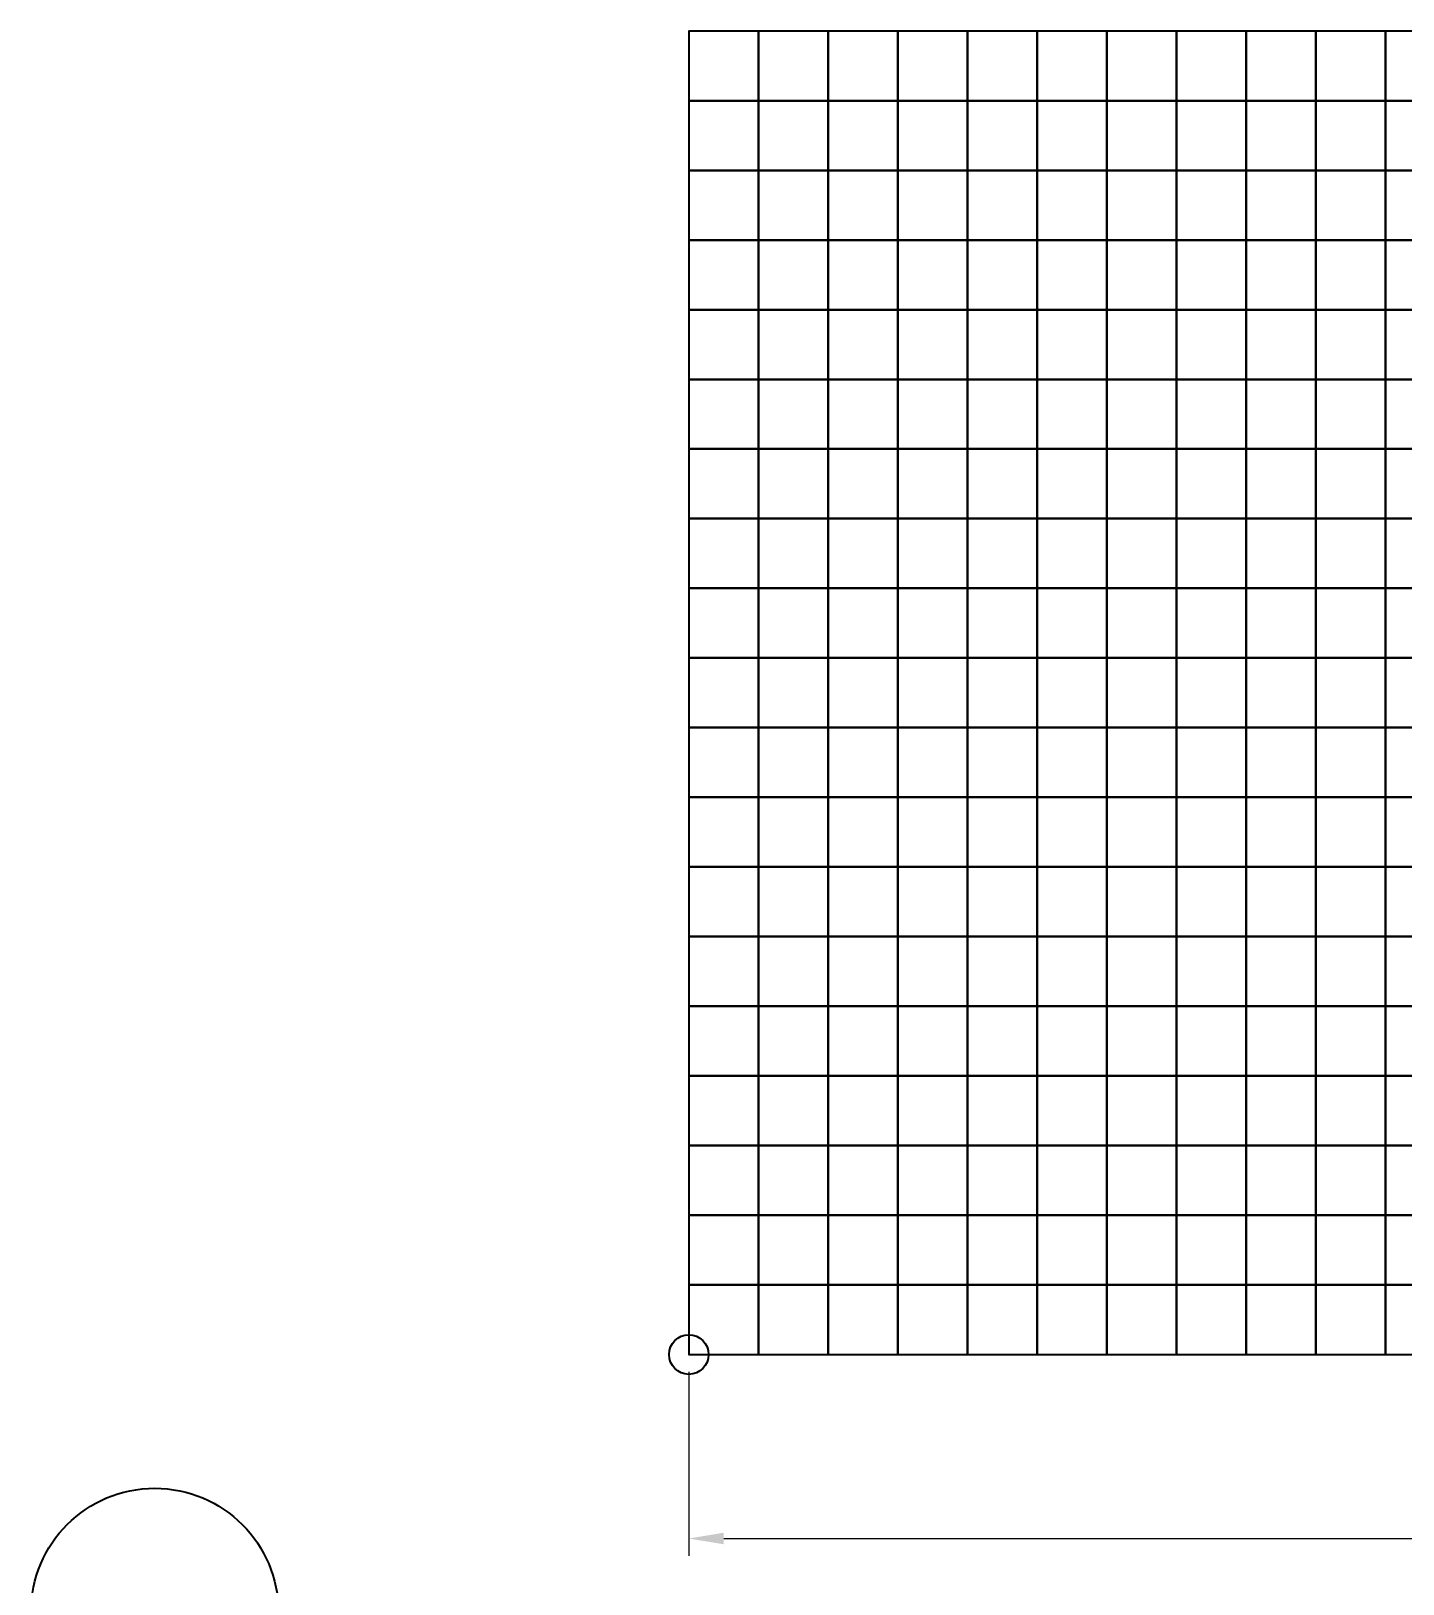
# Model space of a CAD drawing. Header units: millimetres. Extents: x -66 to 79, y -30 to 113.
# Drawn here: x 19.11 to 28.96, y 15.2 to 26.35 of the extents above; entities that cross this region are included whole.
import ezdxf

# ---------------------------------------------------------------- set-up
doc = ezdxf.new("R2010")
doc.units = ezdxf.units.MM
doc.layers.get('Defpoints').update_dxf_attribs({"color": 181})
doc.layers.add('Main_blokcs', color=3, linetype='Continuous')
doc.layers.add('Segment_lining', color=50, linetype='Continuous')
doc.styles.add('ROMANS', font='ROMANS.shx', dxfattribs={"width": 0.8})
doc.dimstyles.new('DIM_0.1', dxfattribs={"dimscale": 0.1, "dimtxt": 2.5, "dimasz": 2.5, "dimexe": 1.25, "dimexo": 1.25, "dimgap": 1.25, "dimtad": 1, "dimdec": 3, "dimzin": 11, "dimdsep": 46, "dimtxsty": 'ROMANS', "dimcen": 0, "dimclrd": 1, "dimclre": 1, "dimclrt": 7, "dimadec": 4, "dimazin": 3, "dimtfac": 1, "dimtdec": 3, "dimtofl": 0, "dimtmove": 2, "dimatfit": 3, "dimfxl": 1, "dimfrac": 2, "dimtolj": 1, "dimtzin": 11, "dimlwd": 0, "dimlwe": 0, "dimarcsym": 0})

# ---------------------------------------------------------------- blocks, each defined once
blk = doc.blocks.new('*D89')
at = {"layer": 'Defpoints', "color": 0, "transparency": 16777216}
for p in [(23.833, 16.848), (43.833, 16.848), (43.833, 15.527)]:
    blk.add_point(p, dxfattribs=at)
at = {"layer": 'Segment_lining', "color": 1, "lineweight": 0, "transparency": 16777216}
for p, q in [((23.833, 16.723), (23.833, 15.402)), ((43.833, 16.723), (43.833, 15.402)), ((24.083, 15.527), (43.583, 15.527))]:
    blk.add_line(p, q, dxfattribs=at)
at = {"layer": 'Segment_lining', "color": 1, "transparency": 16777216}
for points in [[(24.083, 15.569), (24.083, 15.486), (23.833, 15.527)], [(43.583, 15.569), (43.583, 15.486), (43.833, 15.527)]]:
    blk.add_solid(points, dxfattribs=at)
at = {"layer": 'Segment_lining', "color": 7, "transparency": 16777216, "insert": (33.833, 15.777), "char_height": 0.25, "attachment_point": 5, "style": 'ROMANS'}
blk.add_mtext('\\A1;20', dxfattribs=at)

msp = doc.modelspace()

# ---------------------------------------------------------------- linework, layer by layer
for points in [[(24.333, 26.3478), (23.833, 26.3478), (23.833, 25.8478), (24.333, 25.8478)], [(24.833, 26.3478), (24.333, 26.3478), (24.333, 25.8478), (24.833, 25.8478)], [(25.333, 26.3478), (24.833, 26.3478), (24.833, 25.8478), (25.333, 25.8478)], [(25.833, 26.3478), (25.333, 26.3478), (25.333, 25.8478), (25.833, 25.8478)], [(26.333, 26.3478), (25.833, 26.3478), (25.833, 25.8478), (26.333, 25.8478)], [(26.833, 26.3478), (26.333, 26.3478), (26.333, 25.8478), (26.833, 25.8478)], [(27.333, 26.3478), (26.833, 26.3478), (26.833, 25.8478), (27.333, 25.8478)], [(27.833, 26.3478), (27.333, 26.3478), (27.333, 25.8478), (27.833, 25.8478)], [(28.333, 26.3478), (27.833, 26.3478), (27.833, 25.8478), (28.333, 25.8478)], [(28.833, 26.3478), (28.333, 26.3478), (28.333, 25.8478), (28.833, 25.8478)], [(29.333, 26.3478), (28.833, 26.3478), (28.833, 25.8478), (29.333, 25.8478)], [(24.333, 25.8478), (23.833, 25.8478), (23.833, 25.3478), (24.333, 25.3478)], [(24.833, 25.8478), (24.333, 25.8478), (24.333, 25.3478), (24.833, 25.3478)], [(25.333, 25.8478), (24.833, 25.8478), (24.833, 25.3478), (25.333, 25.3478)], [(25.833, 25.8478), (25.333, 25.8478), (25.333, 25.3478), (25.833, 25.3478)], [(26.333, 25.8478), (25.833, 25.8478), (25.833, 25.3478), (26.333, 25.3478)], [(26.833, 25.8478), (26.333, 25.8478), (26.333, 25.3478), (26.833, 25.3478)], [(27.333, 25.8478), (26.833, 25.8478), (26.833, 25.3478), (27.333, 25.3478)], [(27.833, 25.8478), (27.333, 25.8478), (27.333, 25.3478), (27.833, 25.3478)], [(28.333, 25.8478), (27.833, 25.8478), (27.833, 25.3478), (28.333, 25.3478)], [(28.833, 25.8478), (28.333, 25.8478), (28.333, 25.3478), (28.833, 25.3478)], [(29.333, 25.8478), (28.833, 25.8478), (28.833, 25.3478), (29.333, 25.3478)], [(24.333, 25.3478), (23.833, 25.3478), (23.833, 24.8478), (24.333, 24.8478)], [(24.833, 25.3478), (24.333, 25.3478), (24.333, 24.8478), (24.833, 24.8478)], [(25.333, 25.3478), (24.833, 25.3478), (24.833, 24.8478), (25.333, 24.8478)], [(25.833, 25.3478), (25.333, 25.3478), (25.333, 24.8478), (25.833, 24.8478)], [(26.333, 25.3478), (25.833, 25.3478), (25.833, 24.8478), (26.333, 24.8478)], [(26.833, 25.3478), (26.333, 25.3478), (26.333, 24.8478), (26.833, 24.8478)], [(27.333, 25.3478), (26.833, 25.3478), (26.833, 24.8478), (27.333, 24.8478)], [(27.833, 25.3478), (27.333, 25.3478), (27.333, 24.8478), (27.833, 24.8478)], [(28.333, 25.3478), (27.833, 25.3478), (27.833, 24.8478), (28.333, 24.8478)], [(28.833, 25.3478), (28.333, 25.3478), (28.333, 24.8478), (28.833, 24.8478)], [(29.333, 25.3478), (28.833, 25.3478), (28.833, 24.8478), (29.333, 24.8478)], [(24.333, 24.8478), (23.833, 24.8478), (23.833, 24.3478), (24.333, 24.3478)], [(24.833, 24.8478), (24.333, 24.8478), (24.333, 24.3478), (24.833, 24.3478)], [(25.333, 24.8478), (24.833, 24.8478), (24.833, 24.3478), (25.333, 24.3478)], [(25.833, 24.8478), (25.333, 24.8478), (25.333, 24.3478), (25.833, 24.3478)], [(26.333, 24.8478), (25.833, 24.8478), (25.833, 24.3478), (26.333, 24.3478)], [(26.833, 24.8478), (26.333, 24.8478), (26.333, 24.3478), (26.833, 24.3478)], [(27.333, 24.8478), (26.833, 24.8478), (26.833, 24.3478), (27.333, 24.3478)], [(27.833, 24.8478), (27.333, 24.8478), (27.333, 24.3478), (27.833, 24.3478)], [(28.333, 24.8478), (27.833, 24.8478), (27.833, 24.3478), (28.333, 24.3478)], [(28.833, 24.8478), (28.333, 24.8478), (28.333, 24.3478), (28.833, 24.3478)], [(29.333, 24.8478), (28.833, 24.8478), (28.833, 24.3478), (29.333, 24.3478)], [(24.333, 24.3478), (23.833, 24.3478), (23.833, 23.8478), (24.333, 23.8478)], [(24.833, 24.3478), (24.333, 24.3478), (24.333, 23.8478), (24.833, 23.8478)], [(25.333, 24.3478), (24.833, 24.3478), (24.833, 23.8478), (25.333, 23.8478)], [(25.833, 24.3478), (25.333, 24.3478), (25.333, 23.8478), (25.833, 23.8478)], [(26.333, 24.3478), (25.833, 24.3478), (25.833, 23.8478), (26.333, 23.8478)], [(26.833, 24.3478), (26.333, 24.3478), (26.333, 23.8478), (26.833, 23.8478)], [(27.333, 24.3478), (26.833, 24.3478), (26.833, 23.8478), (27.333, 23.8478)], [(27.833, 24.3478), (27.333, 24.3478), (27.333, 23.8478), (27.833, 23.8478)], [(28.333, 24.3478), (27.833, 24.3478), (27.833, 23.8478), (28.333, 23.8478)], [(28.833, 24.3478), (28.333, 24.3478), (28.333, 23.8478), (28.833, 23.8478)], [(29.333, 24.3478), (28.833, 24.3478), (28.833, 23.8478), (29.333, 23.8478)], [(24.333, 23.8478), (23.833, 23.8478), (23.833, 23.3478), (24.333, 23.3478)], [(24.833, 23.8478), (24.333, 23.8478), (24.333, 23.3478), (24.833, 23.3478)], [(25.333, 23.8478), (24.833, 23.8478), (24.833, 23.3478), (25.333, 23.3478)], [(25.833, 23.8478), (25.333, 23.8478), (25.333, 23.3478), (25.833, 23.3478)], [(26.333, 23.8478), (25.833, 23.8478), (25.833, 23.3478), (26.333, 23.3478)], [(26.833, 23.8478), (26.333, 23.8478), (26.333, 23.3478), (26.833, 23.3478)], [(27.333, 23.8478), (26.833, 23.8478), (26.833, 23.3478), (27.333, 23.3478)], [(27.833, 23.8478), (27.333, 23.8478), (27.333, 23.3478), (27.833, 23.3478)], [(28.333, 23.8478), (27.833, 23.8478), (27.833, 23.3478), (28.333, 23.3478)], [(28.833, 23.8478), (28.333, 23.8478), (28.333, 23.3478), (28.833, 23.3478)], [(29.333, 23.8478), (28.833, 23.8478), (28.833, 23.3478), (29.333, 23.3478)], [(24.333, 23.3478), (23.833, 23.3478), (23.833, 22.8478), (24.333, 22.8478)], [(24.833, 23.3478), (24.333, 23.3478), (24.333, 22.8478), (24.833, 22.8478)], [(25.333, 23.3478), (24.833, 23.3478), (24.833, 22.8478), (25.333, 22.8478)], [(25.833, 23.3478), (25.333, 23.3478), (25.333, 22.8478), (25.833, 22.8478)], [(26.333, 23.3478), (25.833, 23.3478), (25.833, 22.8478), (26.333, 22.8478)], [(26.833, 23.3478), (26.333, 23.3478), (26.333, 22.8478), (26.833, 22.8478)], [(27.333, 23.3478), (26.833, 23.3478), (26.833, 22.8478), (27.333, 22.8478)], [(27.833, 23.3478), (27.333, 23.3478), (27.333, 22.8478), (27.833, 22.8478)], [(28.333, 23.3478), (27.833, 23.3478), (27.833, 22.8478), (28.333, 22.8478)], [(28.833, 23.3478), (28.333, 23.3478), (28.333, 22.8478), (28.833, 22.8478)], [(29.333, 23.3478), (28.833, 23.3478), (28.833, 22.8478), (29.333, 22.8478)], [(24.333, 22.8478), (23.833, 22.8478), (23.833, 22.3478), (24.333, 22.3478)], [(24.833, 22.8478), (24.333, 22.8478), (24.333, 22.3478), (24.833, 22.3478)], [(25.333, 22.8478), (24.833, 22.8478), (24.833, 22.3478), (25.333, 22.3478)], [(25.833, 22.8478), (25.333, 22.8478), (25.333, 22.3478), (25.833, 22.3478)], [(26.333, 22.8478), (25.833, 22.8478), (25.833, 22.3478), (26.333, 22.3478)], [(26.833, 22.8478), (26.333, 22.8478), (26.333, 22.3478), (26.833, 22.3478)], [(27.333, 22.8478), (26.833, 22.8478), (26.833, 22.3478), (27.333, 22.3478)], [(27.833, 22.8478), (27.333, 22.8478), (27.333, 22.3478), (27.833, 22.3478)], [(28.333, 22.8478), (27.833, 22.8478), (27.833, 22.3478), (28.333, 22.3478)], [(28.833, 22.8478), (28.333, 22.8478), (28.333, 22.3478), (28.833, 22.3478)], [(29.333, 22.8478), (28.833, 22.8478), (28.833, 22.3478), (29.333, 22.3478)], [(24.333, 22.3478), (23.833, 22.3478), (23.833, 21.8478), (24.333, 21.8478)], [(24.833, 22.3478), (24.333, 22.3478), (24.333, 21.8478), (24.833, 21.8478)], [(25.333, 22.3478), (24.833, 22.3478), (24.833, 21.8478), (25.333, 21.8478)], [(25.833, 22.3478), (25.333, 22.3478), (25.333, 21.8478), (25.833, 21.8478)], [(26.333, 22.3478), (25.833, 22.3478), (25.833, 21.8478), (26.333, 21.8478)], [(26.833, 22.3478), (26.333, 22.3478), (26.333, 21.8478), (26.833, 21.8478)], [(27.333, 22.3478), (26.833, 22.3478), (26.833, 21.8478), (27.333, 21.8478)], [(27.833, 22.3478), (27.333, 22.3478), (27.333, 21.8478), (27.833, 21.8478)], [(28.333, 22.3478), (27.833, 22.3478), (27.833, 21.8478), (28.333, 21.8478)], [(28.833, 22.3478), (28.333, 22.3478), (28.333, 21.8478), (28.833, 21.8478)], [(29.333, 22.3478), (28.833, 22.3478), (28.833, 21.8478), (29.333, 21.8478)], [(24.333, 21.8478), (23.833, 21.8478), (23.833, 21.3478), (24.333, 21.3478)], [(24.833, 21.8478), (24.333, 21.8478), (24.333, 21.3478), (24.833, 21.3478)], [(25.333, 21.8478), (24.833, 21.8478), (24.833, 21.3478), (25.333, 21.3478)], [(25.833, 21.8478), (25.333, 21.8478), (25.333, 21.3478), (25.833, 21.3478)], [(26.333, 21.8478), (25.833, 21.8478), (25.833, 21.3478), (26.333, 21.3478)], [(26.833, 21.8478), (26.333, 21.8478), (26.333, 21.3478), (26.833, 21.3478)], [(27.333, 21.8478), (26.833, 21.8478), (26.833, 21.3478), (27.333, 21.3478)], [(27.833, 21.8478), (27.333, 21.8478), (27.333, 21.3478), (27.833, 21.3478)], [(28.333, 21.8478), (27.833, 21.8478), (27.833, 21.3478), (28.333, 21.3478)], [(28.833, 21.8478), (28.333, 21.8478), (28.333, 21.3478), (28.833, 21.3478)], [(29.333, 21.8478), (28.833, 21.8478), (28.833, 21.3478), (29.333, 21.3478)], [(24.333, 21.3478), (23.833, 21.3478), (23.833, 20.8478), (24.333, 20.8478)], [(24.833, 21.3478), (24.333, 21.3478), (24.333, 20.8478), (24.833, 20.8478)], [(25.333, 21.3478), (24.833, 21.3478), (24.833, 20.8478), (25.333, 20.8478)], [(25.833, 21.3478), (25.333, 21.3478), (25.333, 20.8478), (25.833, 20.8478)], [(26.333, 21.3478), (25.833, 21.3478), (25.833, 20.8478), (26.333, 20.8478)], [(26.833, 21.3478), (26.333, 21.3478), (26.333, 20.8478), (26.833, 20.8478)], [(27.333, 21.3478), (26.833, 21.3478), (26.833, 20.8478), (27.333, 20.8478)], [(27.833, 21.3478), (27.333, 21.3478), (27.333, 20.8478), (27.833, 20.8478)], [(28.333, 21.3478), (27.833, 21.3478), (27.833, 20.8478), (28.333, 20.8478)], [(28.833, 21.3478), (28.333, 21.3478), (28.333, 20.8478), (28.833, 20.8478)], [(29.333, 21.3478), (28.833, 21.3478), (28.833, 20.8478), (29.333, 20.8478)], [(24.333, 20.8478), (23.833, 20.8478), (23.833, 20.3478), (24.333, 20.3478)], [(24.833, 20.8478), (24.333, 20.8478), (24.333, 20.3478), (24.833, 20.3478)], [(25.333, 20.8478), (24.833, 20.8478), (24.833, 20.3478), (25.333, 20.3478)], [(25.833, 20.8478), (25.333, 20.8478), (25.333, 20.3478), (25.833, 20.3478)], [(26.333, 20.8478), (25.833, 20.8478), (25.833, 20.3478), (26.333, 20.3478)], [(26.833, 20.8478), (26.333, 20.8478), (26.333, 20.3478), (26.833, 20.3478)], [(27.333, 20.8478), (26.833, 20.8478), (26.833, 20.3478), (27.333, 20.3478)], [(27.833, 20.8478), (27.333, 20.8478), (27.333, 20.3478), (27.833, 20.3478)], [(28.333, 20.8478), (27.833, 20.8478), (27.833, 20.3478), (28.333, 20.3478)], [(28.833, 20.8478), (28.333, 20.8478), (28.333, 20.3478), (28.833, 20.3478)], [(29.333, 20.8478), (28.833, 20.8478), (28.833, 20.3478), (29.333, 20.3478)], [(24.333, 20.3478), (23.833, 20.3478), (23.833, 19.8478), (24.333, 19.8478)], [(24.833, 20.3478), (24.333, 20.3478), (24.333, 19.8478), (24.833, 19.8478)], [(25.333, 20.3478), (24.833, 20.3478), (24.833, 19.8478), (25.333, 19.8478)], [(25.833, 20.3478), (25.333, 20.3478), (25.333, 19.8478), (25.833, 19.8478)], [(26.333, 20.3478), (25.833, 20.3478), (25.833, 19.8478), (26.333, 19.8478)], [(26.833, 20.3478), (26.333, 20.3478), (26.333, 19.8478), (26.833, 19.8478)], [(27.333, 20.3478), (26.833, 20.3478), (26.833, 19.8478), (27.333, 19.8478)], [(27.833, 20.3478), (27.333, 20.3478), (27.333, 19.8478), (27.833, 19.8478)], [(28.333, 20.3478), (27.833, 20.3478), (27.833, 19.8478), (28.333, 19.8478)], [(28.833, 20.3478), (28.333, 20.3478), (28.333, 19.8478), (28.833, 19.8478)], [(29.333, 20.3478), (28.833, 20.3478), (28.833, 19.8478), (29.333, 19.8478)], [(24.333, 19.8478), (23.833, 19.8478), (23.833, 19.3478), (24.333, 19.3478)], [(24.833, 19.8478), (24.333, 19.8478), (24.333, 19.3478), (24.833, 19.3478)], [(25.333, 19.8478), (24.833, 19.8478), (24.833, 19.3478), (25.333, 19.3478)], [(25.833, 19.8478), (25.333, 19.8478), (25.333, 19.3478), (25.833, 19.3478)], [(26.333, 19.8478), (25.833, 19.8478), (25.833, 19.3478), (26.333, 19.3478)], [(26.833, 19.8478), (26.333, 19.8478), (26.333, 19.3478), (26.833, 19.3478)], [(27.333, 19.8478), (26.833, 19.8478), (26.833, 19.3478), (27.333, 19.3478)], [(27.833, 19.8478), (27.333, 19.8478), (27.333, 19.3478), (27.833, 19.3478)], [(28.333, 19.8478), (27.833, 19.8478), (27.833, 19.3478), (28.333, 19.3478)], [(28.833, 19.8478), (28.333, 19.8478), (28.333, 19.3478), (28.833, 19.3478)], [(29.333, 19.8478), (28.833, 19.8478), (28.833, 19.3478), (29.333, 19.3478)], [(24.333, 19.3478), (23.833, 19.3478), (23.833, 18.8478), (24.333, 18.8478)], [(24.833, 19.3478), (24.333, 19.3478), (24.333, 18.8478), (24.833, 18.8478)], [(25.333, 19.3478), (24.833, 19.3478), (24.833, 18.8478), (25.333, 18.8478)], [(25.833, 19.3478), (25.333, 19.3478), (25.333, 18.8478), (25.833, 18.8478)], [(26.333, 19.3478), (25.833, 19.3478), (25.833, 18.8478), (26.333, 18.8478)], [(26.833, 19.3478), (26.333, 19.3478), (26.333, 18.8478), (26.833, 18.8478)], [(27.333, 19.3478), (26.833, 19.3478), (26.833, 18.8478), (27.333, 18.8478)], [(27.833, 19.3478), (27.333, 19.3478), (27.333, 18.8478), (27.833, 18.8478)], [(28.333, 19.3478), (27.833, 19.3478), (27.833, 18.8478), (28.333, 18.8478)], [(28.833, 19.3478), (28.333, 19.3478), (28.333, 18.8478), (28.833, 18.8478)], [(29.333, 19.3478), (28.833, 19.3478), (28.833, 18.8478), (29.333, 18.8478)], [(24.333, 18.8478), (23.833, 18.8478), (23.833, 18.3478), (24.333, 18.3478)], [(24.833, 18.8478), (24.333, 18.8478), (24.333, 18.3478), (24.833, 18.3478)], [(25.333, 18.8478), (24.833, 18.8478), (24.833, 18.3478), (25.333, 18.3478)], [(25.833, 18.8478), (25.333, 18.8478), (25.333, 18.3478), (25.833, 18.3478)], [(26.333, 18.8478), (25.833, 18.8478), (25.833, 18.3478), (26.333, 18.3478)], [(26.833, 18.8478), (26.333, 18.8478), (26.333, 18.3478), (26.833, 18.3478)], [(27.333, 18.8478), (26.833, 18.8478), (26.833, 18.3478), (27.333, 18.3478)], [(27.833, 18.8478), (27.333, 18.8478), (27.333, 18.3478), (27.833, 18.3478)], [(28.333, 18.8478), (27.833, 18.8478), (27.833, 18.3478), (28.333, 18.3478)], [(28.833, 18.8478), (28.333, 18.8478), (28.333, 18.3478), (28.833, 18.3478)], [(29.333, 18.8478), (28.833, 18.8478), (28.833, 18.3478), (29.333, 18.3478)], [(24.333, 18.3478), (23.833, 18.3478), (23.833, 17.8478), (24.333, 17.8478)], [(24.833, 18.3478), (24.333, 18.3478), (24.333, 17.8478), (24.833, 17.8478)], [(25.333, 18.3478), (24.833, 18.3478), (24.833, 17.8478), (25.333, 17.8478)], [(25.833, 18.3478), (25.333, 18.3478), (25.333, 17.8478), (25.833, 17.8478)], [(26.333, 18.3478), (25.833, 18.3478), (25.833, 17.8478), (26.333, 17.8478)], [(26.833, 18.3478), (26.333, 18.3478), (26.333, 17.8478), (26.833, 17.8478)], [(27.333, 18.3478), (26.833, 18.3478), (26.833, 17.8478), (27.333, 17.8478)], [(27.833, 18.3478), (27.333, 18.3478), (27.333, 17.8478), (27.833, 17.8478)], [(28.333, 18.3478), (27.833, 18.3478), (27.833, 17.8478), (28.333, 17.8478)], [(28.833, 18.3478), (28.333, 18.3478), (28.333, 17.8478), (28.833, 17.8478)], [(29.333, 18.3478), (28.833, 18.3478), (28.833, 17.8478), (29.333, 17.8478)], [(24.333, 17.8478), (23.833, 17.8478), (23.833, 17.3478), (24.333, 17.3478)], [(24.833, 17.8478), (24.333, 17.8478), (24.333, 17.3478), (24.833, 17.3478)], [(25.333, 17.8478), (24.833, 17.8478), (24.833, 17.3478), (25.333, 17.3478)], [(25.833, 17.8478), (25.333, 17.8478), (25.333, 17.3478), (25.833, 17.3478)], [(26.333, 17.8478), (25.833, 17.8478), (25.833, 17.3478), (26.333, 17.3478)], [(26.833, 17.8478), (26.333, 17.8478), (26.333, 17.3478), (26.833, 17.3478)], [(27.333, 17.8478), (26.833, 17.8478), (26.833, 17.3478), (27.333, 17.3478)], [(27.833, 17.8478), (27.333, 17.8478), (27.333, 17.3478), (27.833, 17.3478)], [(28.333, 17.8478), (27.833, 17.8478), (27.833, 17.3478), (28.333, 17.3478)], [(28.833, 17.8478), (28.333, 17.8478), (28.333, 17.3478), (28.833, 17.3478)], [(29.333, 17.8478), (28.833, 17.8478), (28.833, 17.3478), (29.333, 17.3478)], [(24.333, 17.3478), (23.833, 17.3478), (23.833, 16.8478), (24.333, 16.8478)], [(24.833, 17.3478), (24.333, 17.3478), (24.333, 16.8478), (24.833, 16.8478)], [(25.333, 17.3478), (24.833, 17.3478), (24.833, 16.8478), (25.333, 16.8478)], [(25.833, 17.3478), (25.333, 17.3478), (25.333, 16.8478), (25.833, 16.8478)], [(26.333, 17.3478), (25.833, 17.3478), (25.833, 16.8478), (26.333, 16.8478)], [(26.833, 17.3478), (26.333, 17.3478), (26.333, 16.8478), (26.833, 16.8478)], [(27.333, 17.3478), (26.833, 17.3478), (26.833, 16.8478), (27.333, 16.8478)], [(27.833, 17.3478), (27.333, 17.3478), (27.333, 16.8478), (27.833, 16.8478)], [(28.333, 17.3478), (27.833, 17.3478), (27.833, 16.8478), (28.333, 16.8478)], [(28.833, 17.3478), (28.333, 17.3478), (28.333, 16.8478), (28.833, 16.8478)], [(29.333, 17.3478), (28.833, 17.3478), (28.833, 16.8478), (29.333, 16.8478)]]:
    msp.add_lwpolyline(points, close=True)
msp.add_circle((23.833, 16.8478), 0.1422)
at = {"layer": 'Main_blokcs'}
msp.add_circle((20, 15), 0.8878, dxfattribs=at)

# ---------------------------------------------------------------- dimensions: what is measured, and where the dimension line sits
at = {"layer": 'Segment_lining'}
dim = msp.add_linear_dim(base=(43.833, 15.5272), p1=(23.833, 16.8478), p2=(43.833, 16.8478), dimstyle='DIM_0.1', dxfattribs=at)
dim.commit()
dim.dimension.update_dxf_attribs({"geometry": '*D89', "text_midpoint": (33.833, 15.7772)})

doc.saveas('drawing.dxf')
